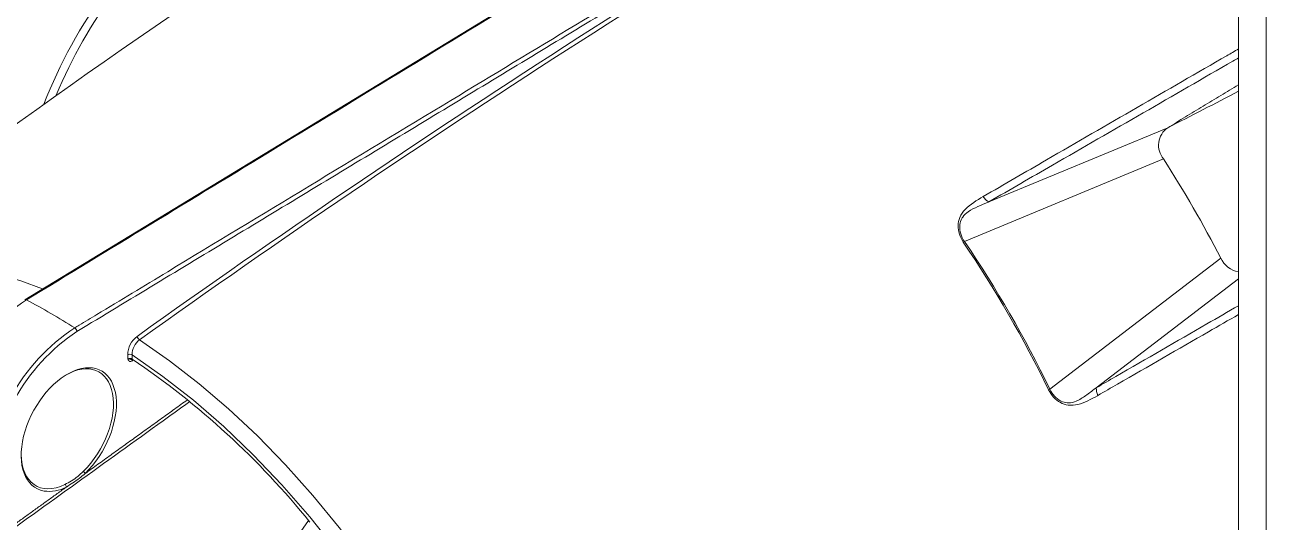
# Model space of a CAD drawing. Extents: x 8 to 113, y 2 to 87.
# Drawn here: x 14.7 to 20.66, y 7.74 to 10.13 of the extents above; entities that cross this region are included whole.
import ezdxf

# ---------------------------------------------------------------- set-up
doc = ezdxf.new("R2010")
doc.units = 0
doc.header["$MEASUREMENT"] = 0
doc.layers.add('OBJECT', color=7, linetype='CONTINUOUS')

msp = doc.modelspace()

# ---------------------------------------------------------------- linework, layer by layer
at = {"layer": 'OBJECT', "linetype": 'Continuous', "lineweight": 15}
for p, q in [((20.5244, 13.0351), (20.5244, 5.7086)), ((20.6573, 12.9584), (20.6573, 5.6319)), ((20.1845, 9.6367), (19.3258, 9.2804)), ((20.1643, 9.4865), (19.2082, 9.09)), ((20.4393, 9.0102), (19.6178, 8.3806)), ((20.5244, 8.9103), (19.8415, 8.3872)), ((15.1912, 8.5268), (15.1908, 8.5452)), ((15.212, 8.5455), (15.2125, 8.5244)), ((16.0593, 7.7487), (15.8985, 7.5199))]:
    msp.add_line(p, q, dxfattribs=at)
at = {"layer": 'OBJECT', "linetype": 'Continuous', "lineweight": 15, "flags": 128}
for points in [[(17.692, 10.635), (16.3872, 9.8395), (14.6975, 8.8094)], [(13.7259, 8.913), (13.7698, 8.9298), (13.8855, 8.9637), (14.0069, 8.985), (14.1334, 8.9936), (14.2645, 8.9894), (14.3994, 8.9725), (14.5376, 8.9429), (14.6785, 8.9009), (14.7816, 8.8628)], [(15.2475, 8.6172), (15.3917, 8.5172), (15.5345, 8.4067), (15.6754, 8.2861), (15.8136, 8.1561), (15.9486, 8.0172), (16.0796, 7.8701), (16.2061, 7.7154), (16.3275, 7.554), (16.4432, 7.3865), (16.5527, 7.2137), (16.6555, 7.0364), (16.7511, 6.8554), (16.8391, 6.6717), (16.919, 6.486), (16.9905, 6.2991), (17.0533, 6.1121), (17.107, 5.9257)], [(17.0218, 5.9402), (16.9648, 6.1323), (16.898, 6.3248), (16.8219, 6.5169), (16.7368, 6.7075), (16.6431, 6.8956), (16.5414, 7.0803), (16.4321, 7.2607), (16.3159, 7.4357), (16.1932, 7.6045), (16.0648, 7.7663), (15.9313, 7.9202), (15.7934, 8.0655), (15.6518, 8.2013), (15.5072, 8.327), (15.3603, 8.4419), (15.212, 8.5455)], [(15.2116, 8.5196), (15.2147, 8.518), (15.2148, 8.518)]]:
    msp.add_lwpolyline(points, dxfattribs=at)
at = {"layer": 'OBJECT', "linetype": 'Continuous', "lineweight": 15}
for centre, radius, start, end in [((44.5637, -32.3638), 50.4075, 119.94157, 125.57754), ((44.4979, -32.2634), 50.2674, 119.93388, 125.58395), ((17.1473, 8.8149), 2.5381, 130.12063, 158.37511), ((17.0756, 8.8591), 2.4159, 129.62768, 157.27691), ((34.6288, -18.0794), 34.1772, 122.89567, 128.22024), ((11.2867, 27.273), 19.7537, 296.77163, 297.88132), ((20.2438, 9.5523), 0.1032, 125.09095, 219.60321), ((15.0786, 6.2327), 6.0375, 27.38935, 32.61065), ((19.006, 9.423), 0.3896, 300.35219, 301.25951), ((14.4592, 5.8752), 5.7286, 25.9009, 34.09908), ((14.6362, 5.9774), 5.531, 25.75331, 34.2467), ((20.5479, 9.0615), 0.1201, 205.26029, 258.67657), ((15.2374, 7.9924), 0.9751, 123.13538, 176.35597), ((13.2863, 6.0842), 3.0716, 57.50085, 62.50453), ((15.4488, 7.8952), 0.9328, 123.29564, 179.1435), ((15.4538, 7.8934), 0.9167, 123.56196, 178.9997), ((14.9232, 8.6551), 0.0239, 5.18037, 55.65696), ((15.3035, 8.5435), 0.1127, 126.51909, 179.14208), ((15.3001, 8.5465), 0.0881, 126.63861, 180.64293), ((15.2621, 8.6389), 0.0261, 190.70936, 236.12298), ((15.2017, 8.5243), 0.0236, 64.1709, 117.49058), ((15.1998, 8.5076), 0.021, 52.9617, 114.26409), ((15.1887, 8.4866), 0.0402, 55.37199, 86.45764), ((15.2192, 8.5232), 0.0068, 170.08501, 230.34309), ((13.0221, 5.2805), 3.9141, 38.952, 55.97223), ((15.2193, 8.516), 0.00672, 155.10489, 182.52638), ((19.8044, 8.0403), 0.388, 118.73723, 119.64831), ((14.9654, 7.9655), 0.023, 24.40404, 59.61101), ((14.8131, 8.0656), 0.1764, 262.14015, 298.10877), ((14.8817, 7.9103), 0.0145, 359.06003, 56.51439)]:
    msp.add_arc(centre, radius, start, end, dxfattribs=at)
for centre, major_axis, ratio, start_param, end_param in [((14.908, 8.1862), (0.1553, 0.2827), 0.593785, 4.237685, 9.623864), ((14.901, 8.1901), (0.1503, 0.274), 0.594304, 4.23726, 7.069166), ((14.901, 8.1901), (0.1503, 0.274), 0.594304, 2.328588, 3.836052)]:
    msp.add_ellipse(centre, major_axis=major_axis, ratio=ratio, start_param=start_param, end_param=end_param, dxfattribs=at)
for points, knots in [([(17.699, 10.6345), (17.6919, 10.6302), (17.6566, 10.6087), (17.5085, 10.5184), (16.9158, 10.1571), (15.9529, 9.57), (15.1029, 9.0518), (14.7045, 8.8089)], [0, 0, 0, 0, 0.007069, 0.035343, 0.14844, 0.600828, 1, 1, 1, 1]), ([(14.9367, 8.6749), (14.9438, 8.6792), (14.9792, 8.7006), (15.1279, 8.7906), (15.7228, 9.1507), (16.6892, 9.7356), (17.5423, 10.252), (17.9423, 10.4941)], [0, 0, 0, 0, 0.007069, 0.035343, 0.14844, 0.600828, 1, 1, 1, 1]), ([(19.2982, 9.3057), (19.3999, 9.3646), (19.6476, 9.508), (20.0378, 9.7339), (20.3442, 9.9109), (20.5057, 10.0042), (20.5244, 10.015)], [0, 0, 0, 0, 0.246452, 0.600116, 0.953811, 1, 1, 1, 1]), ([(20.5244, 9.9722), (20.5155, 9.9671), (20.3637, 9.8794), (20.0668, 9.708), (19.6757, 9.4824), (19.4276, 9.3392), (19.3257, 9.2803)], [0, 0, 0, 0, 0.022493, 0.384974, 0.747416, 1, 1, 1, 1]), ([(19.2029, 9.0868), (19.1959, 9.0996), (19.1818, 9.1252), (19.176, 9.1674), (19.1846, 9.2097), (19.2231, 9.2616), (19.2674, 9.2877), (19.2982, 9.3057)], [0, 0, 0, 0, 0.138669, 0.277419, 0.423115, 0.599885, 1, 1, 1, 1]), ([(19.2982, 9.3057), (19.3025, 9.3003), (19.3111, 9.2894), (19.3208, 9.2834), (19.3257, 9.2803)], [0, 0, 0, 0, 0.5, 1, 1, 1, 1]), ([(19.3258, 9.2804), (19.3258, 9.2804), (19.3249, 9.28), (19.2908, 9.2648), (19.2428, 9.2483), (19.2051, 9.2157), (19.1919, 9.1946), (19.1871, 9.1799), (19.185, 9.1548), (19.1887, 9.1265), (19.2005, 9.1013), (19.2082, 9.09), (19.2082, 9.09)], [0, 0, 0, 0, 0.000008, 0.011235, 0.408406, 0.550964, 0.581776, 0.700643, 0.724685, 0.86239, 0.999992, 1, 1, 1, 1]), ([(19.8414, 8.3871), (19.8728, 8.4053), (20.0506, 8.5079), (20.2785, 8.6395), (20.4738, 8.7523), (20.5244, 8.7815)], [0, 0, 0, 0, 0.137329, 0.776635, 1, 1, 1, 1]), ([(20.5244, 8.739), (20.4765, 8.7114), (20.2839, 8.6005), (20.0588, 8.471), (19.8811, 8.3687), (19.8497, 8.3506)], [0, 0, 0, 0, 0.214218, 0.86106, 1, 1, 1, 1]), ([(15.2126, 8.5157), (15.2106, 8.5148), (15.2065, 8.513), (15.2009, 8.5137), (15.1967, 8.5167), (15.1942, 8.5207), (15.1925, 8.524), (15.1917, 8.5258), (15.1912, 8.5267), (15.1912, 8.5268)], [0, 0, 0, 0, 0.199047, 0.397834, 0.604746, 0.798562, 0.896971, 0.995417, 1, 1, 1, 1]), ([(19.8497, 8.3506), (19.8487, 8.35), (19.818, 8.3324), (19.7727, 8.3074), (19.7097, 8.3003), (19.6687, 8.3138), (19.6351, 8.3399), (19.62, 8.365), (19.6124, 8.3776)], [0, 0, 0, 0, 0.01186, 0.400275, 0.577865, 0.721206, 0.860697, 1, 1, 1, 1]), ([(19.6178, 8.3806), (19.6178, 8.3806), (19.6241, 8.3682), (19.6396, 8.3451), (19.6697, 8.322), (19.6937, 8.3152), (19.7188, 8.3139), (19.7353, 8.318), (19.7651, 8.332), (19.7972, 8.3527), (19.827, 8.3767), (19.8415, 8.3872), (19.8415, 8.3872)], [0, 0, 0, 0, 0.000008, 0.138313, 0.276605, 0.396733, 0.417142, 0.570177, 0.591105, 0.795128, 0.999992, 1, 1, 1, 1]), ([(19.8497, 8.3506), (19.8471, 8.357), (19.8419, 8.3699), (19.8416, 8.3814), (19.8414, 8.3871)], [0, 0, 0, 0, 0.5, 1, 1, 1, 1]), ([(15.4887, 8.3206), (15.4548, 8.2962), (15.1433, 8.0718), (14.8319, 7.8474), (14.5543, 7.6473)], [0, 0, 0, 0, 0.108701, 1, 1, 1, 1]), ([(14.8897, 7.9224), (14.9106, 7.9338), (14.941, 7.9503), (14.9685, 7.977), (14.977, 7.9853)], [0, 0, 0, 0, 0.689497, 1, 1, 1, 1]), ([(14.9863, 7.975), (14.9773, 7.9674), (14.948, 7.9427), (14.9173, 7.9234), (14.8962, 7.91)], [0, 0, 0, 0, 0.309239, 1, 1, 1, 1])]:
    msp.add_open_spline(points, degree=3, knots=knots, dxfattribs=at)
for points in [[(17.9526, 10.4765), (14.947, 8.6573)], [(20.1845, 9.6367), (20.5244, 9.843)], [(19.3257, 9.2803), (19.3258, 9.2804)], [(15.2147, 8.5168), (15.2126, 8.5157)], [(19.8415, 8.3872), (19.8414, 8.3871)], [(14.9863, 7.975), (15.4774, 8.3289)], [(14.55, 7.6606), (14.8962, 7.91)]]:
    msp.add_open_spline(points, degree=1, dxfattribs=at)

doc.saveas('drawing.dxf')
